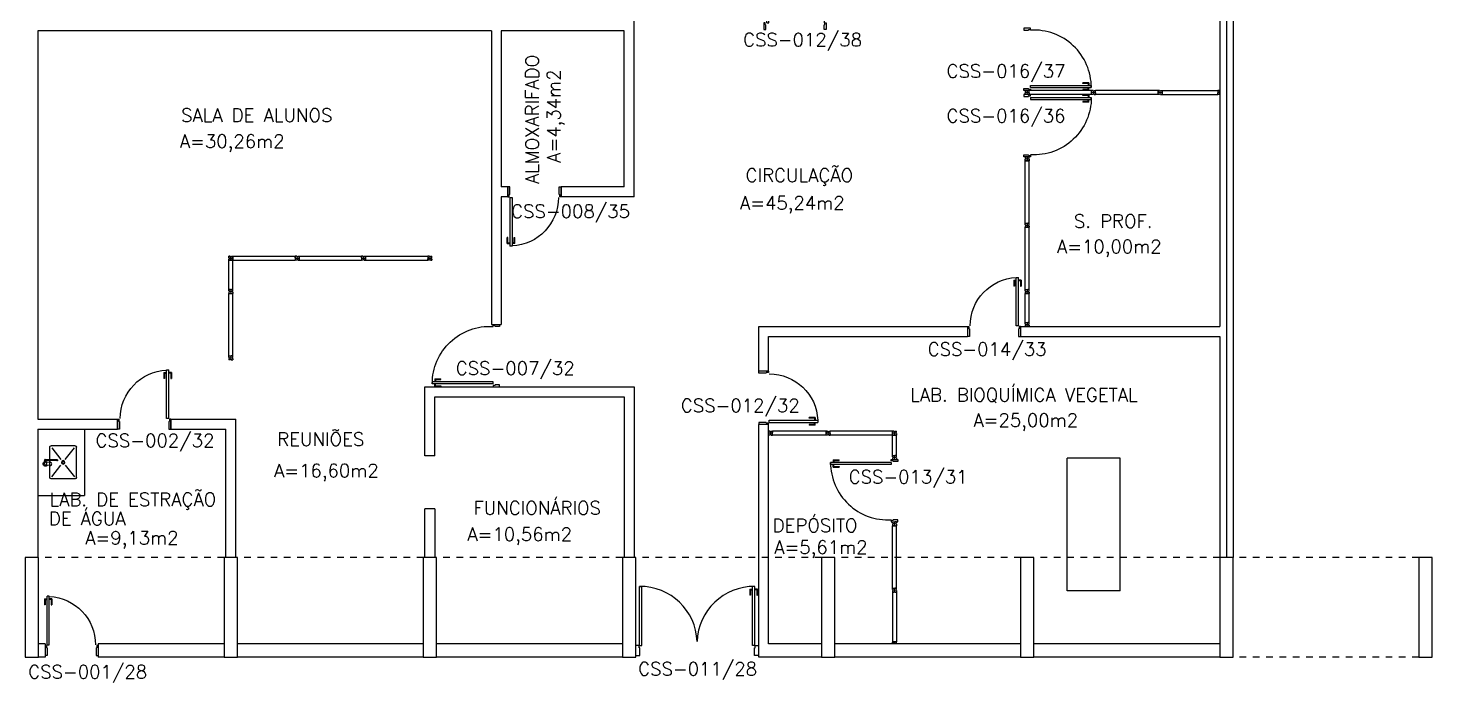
# Model space of a CAD drawing. Extents: x -248 to -11, y 347 to 447.
# Drawn here: x -234.22 to -213.07, y 388.68 to 398.55 of the extents above; entities that cross this region are included whole.
import ezdxf
from ezdxf.enums import TextEntityAlignment as Align

# ---------------------------------------------------------------- set-up
doc = ezdxf.new("R2010")
doc.units = 0
doc.header["$LTSCALE"] = 0.02
doc.header["$MEASUREMENT"] = 0
doc.linetypes.add('HIDDEN2', pattern=[0.1875, 0.125, -0.0625])
doc.layers.get('0').update_dxf_attribs({"linetype": 'CONTINUOUS'})
for name, color, linetype in [('ALV', 2, 'CONTINUOUS'), ('AREA', 2, 'CONTINUOUS'), ('BANC', 2, 'CONTINUOUS'), ('DIV', 2, 'CONTINUOUS'), ('EQUIP', 1, 'CONTINUOUS'), ('ESQ', 1, 'CONTINUOUS'), ('ESTR', 3, 'CONTINUOUS'), ('PROJ', 1, 'HIDDEN2'), ('TEXTO', 2, 'CONTINUOUS'), ('TEXTO-ENDEREÇO', 2, 'CONTINUOUS')]:
    doc.layers.add(name, color=color, linetype=linetype)
doc.styles.add('UNB-100', font='simplex.shx', dxfattribs={"height": 0.2})
doc.styles.add('UNB-100-1', font='simplex.shx', dxfattribs={"height": 0.2})

# ---------------------------------------------------------------- blocks, each defined once
blk = doc.blocks.new('DIVMT-SSS')
for p, q in [((-0.03, 0.008), (-0.03, 0.03)), ((-0.006, 0.03), (-0.03, 0.03)), ((-0.03, 0.008), (-0.02, 0.008)), ((-0.02, -0.008), (-0.02, 0.008)), ((-0.006, 0.02), (-0.006, 0.03)), ((0.006, 0.02), (-0.006, 0.02)), ((-0.005, 0), (0.005, 0)), ((0.005, 0), (-0.005, 0)), ((0, 0.005), (0, -0.005)), ((0, -0.005), (0, 0.005)), ((0.006, 0.03), (0.03, 0.03)), ((0.006, 0.02), (0.006, 0.03)), ((0.03, 0.008), (0.02, 0.008)), ((0.02, -0.008), (0.02, 0.008)), ((0.03, 0.008), (0.03, 0.03)), ((-0.03, -0.008), (-0.03, -0.03)), ((-0.03, -0.008), (-0.02, -0.008)), ((-0.03, -0.03), (-0.03, -0.97)), ((-0.03, -0.03), (-0.009, -0.03)), ((0.03, -0.03), (-0.03, -0.03)), ((-0.03, -0.03), (-0.006, -0.03)), ((-0.009, -0.03), (-0.027, -0.03)), ((-0.006, -0.02), (-0.006, -0.03)), ((-0.006, -0.02), (0.006, -0.02)), ((-0.006, -0.02), (-0.006, -0.03)), ((0.006, -0.02), (-0.006, -0.02)), ((0.005, -0.03), (-0.005, -0.03)), ((0.006, -0.02), (0.006, -0.03)), ((0.006, -0.02), (0.006, -0.03)), ((0.03, -0.03), (0.006, -0.03)), ((0.03, -0.008), (0.02, -0.008)), ((0.03, -0.008), (0.03, -0.03)), ((0.03, -0.03), (0.03, -0.97)), ((0.03, -0.97), (-0.03, -0.97)), ((-0.006, -0.98), (-0.006, -0.97)), ((-0.006, -0.98), (0.006, -0.98)), ((0.006, -1.001), (-0.006, -1.001)), ((0.005, -0.97), (-0.005, -0.97)), ((0, -0.994), (0, -1.007)), ((0, -1.02), (0, -1.021)), ((0.006, -0.98), (0.006, -0.97))]:
    blk.add_line(p, q)
blk = doc.blocks.new('PE80-SSS')
for p, q in [((0.075, 0), (-0.075, 0)), ((-0.075, -0.03), (-0.075, 0)), ((0.075, 0), (0.075, -0.02)), ((0.777, 0.01), (0.687, 0.01)), ((0.687, 0), (0.687, 0.01)), ((0.777, 0.01), (0.777, -0.03)), ((0.04, -0.03), (-0.075, -0.03)), ((0.075, -0.02), (0.04, -0.02)), ((0.04, -0.03), (0.04, -0.02)), ((0.085, -0.03), (0.817, -0.03)), ((0.085, -0.03), (0.085, -0.065)), ((0.085, -0.065), (0.817, -0.065)), ((0.767, 0), (0.687, 0)), ((0.767, -0.095), (0.687, -0.095)), ((0.687, -0.095), (0.687, -0.105)), ((0.777, -0.105), (0.687, -0.105)), ((0.767, 0), (0.767, -0.03)), ((0.767, -0.095), (0.767, -0.065)), ((0.777, -0.105), (0.777, -0.065)), ((0.817, -0.065), (0.817, -0.03)), ((0.04, -0.771), (-0.075, -0.771)), ((-0.075, -0.771), (-0.075, -0.801)), ((0.075, -0.801), (-0.075, -0.801)), ((0.075, -0.802), (-0.075, -0.802)), ((0.04, -0.771), (0.04, -0.781)), ((0.075, -0.781), (0.04, -0.781)), ((0.075, -0.801), (0.075, -0.781))]:
    blk.add_line(p, q)
blk.add_arc((0.085, -0.03), 0.731, 270, 357.3429)
blk = doc.blocks.new('PILAR-SSS')
blk.add_lwpolyline([(0.003, -42.962), (0.003, -44.462), (0.203, -44.462), (0.203, -42.962)], close=True)
blk = doc.blocks.new('MDIVMT-SSS')
for p, q in [((-0.03, 0.03), (-0.03, 0.006)), ((-0.008, 0.03), (-0.03, 0.03)), ((-0.0185, 0.006), (-0.03, 0.006)), ((-0.0185, -0.006), (-0.0185, 0.006)), ((-0.008, 0.03), (-0.008, 0.02)), ((-0.008, 0.02), (0.008, 0.02)), ((-0.0051, 0), (0.0051, 0)), ((-0.0051, 0), (0.0051, 0)), ((0, -0.0051), (0, 0.0051)), ((0, -0.0051), (0, 0.0051)), ((0.008, 0.03), (0.008, 0.02)), ((0.008, 0.03), (0.03, 0.03)), ((0.0205, 0.006), (0.03, 0.006)), ((0.0205, -0.006), (0.0205, 0.006)), ((0.0205, 0.006), (0.03, 0.006)), ((0.0205, -0.006), (0.0205, 0.006)), ((0.03, 0.03), (0.03, -0.03)), ((0.03, 0.03), (0.47, 0.03)), ((0.03, 0.006), (0.03, 0.03)), ((0.03, 0.009), (0.03, 0.027)), ((0.03, 0.005), (0.03, -0.005)), ((0.47, 0.03), (0.47, -0.03)), ((0.4795, 0.006), (0.47, 0.006)), ((0.47, 0.005), (0.47, -0.005)), ((0.4795, -0.006), (0.4795, 0.006)), ((0.4949, 0), (0.5051, 0)), ((0.5051, 0), (0.4949, 0)), ((0.5, -0.0051), (0.5, 0.0051)), ((-0.0185, -0.006), (-0.03, -0.006)), ((-0.03, -0.03), (-0.03, -0.006)), ((-0.008, -0.03), (-0.03, -0.03)), ((-0.008, -0.03), (-0.008, -0.02)), ((-0.008, -0.02), (0.008, -0.02)), ((0.008, -0.03), (0.008, -0.02)), ((0.008, -0.03), (0.03, -0.03)), ((0.0205, -0.006), (0.03, -0.006)), ((0.0205, -0.006), (0.03, -0.006)), ((0.03, -0.006), (0.03, -0.03)), ((0.03, -0.03), (0.03, -0.009)), ((0.03, -0.009), (0.03, -0.027)), ((0.03, -0.03), (0.47, -0.03)), ((0.4795, -0.006), (0.47, -0.006))]:
    blk.add_line(p, q)
blk = doc.blocks.new('PD80-SSS')
at = {"color": 1}
for p, q in [((-0.777, 0.01), (-0.777, -0.03)), ((-0.777, 0.01), (-0.687, 0.01)), ((-0.687, 0), (-0.687, 0.01)), ((-0.777, -0.105), (-0.777, -0.065)), ((-0.777, -0.105), (-0.687, -0.105)), ((-0.767, 0), (-0.767, -0.03)), ((-0.767, 0), (-0.687, 0)), ((-0.767, -0.095), (-0.767, -0.065)), ((-0.767, -0.095), (-0.687, -0.095)), ((-0.687, -0.095), (-0.687, -0.105))]:
    blk.add_line(p, q, dxfattribs=at)
at = {"color": 2}
for p, q in [((-0.075, 0), (0.075, 0)), ((0.075, -0.03), (0.075, 0)), ((-0.817, -0.065), (-0.817, -0.03)), ((-0.085, -0.03), (-0.817, -0.03)), ((-0.085, -0.065), (-0.817, -0.065)), ((-0.085, -0.03), (-0.085, -0.065)), ((-0.075, 0), (-0.075, -0.02)), ((-0.075, -0.02), (-0.04, -0.02)), ((-0.04, -0.03), (-0.04, -0.02)), ((-0.04, -0.03), (0.075, -0.03)), ((-0.075, -0.781), (-0.04, -0.781)), ((-0.075, -0.801), (-0.075, -0.781)), ((-0.075, -0.801), (0.075, -0.801)), ((-0.075, -0.802), (0.075, -0.802)), ((-0.04, -0.771), (0.075, -0.771)), ((-0.04, -0.771), (-0.04, -0.781)), ((0.075, -0.771), (0.075, -0.801))]:
    blk.add_line(p, q, dxfattribs=at)
at = {"color": 1}
blk.add_arc((-0.085, -0.03), 0.731, 182.6571, 270, dxfattribs=at)
blk = doc.blocks.new('INOXA1-P-SSS')
for p, q in [((0.12, 0.23), (0.12, 0.047)), ((0.22, 0.25), (0.14, 0.25)), ((0.15, 0.22), (0.287, 0.043)), ((0.5, 0.25), (0.22, 0.25)), ((0.353, 0.043), (0.49, 0.22)), ((0.52, 0.23), (0.52, -0.23)), ((0.043, 0.008), (0.043, -0.022)), ((0.062, 0.04), (0.071, 0.04)), ((0.131, 0.048), (0.076, 0.043)), ((0.131, -0.002), (0.076, 0.003)), ((0.22, -0.027), (0.054, -0.027)), ((0.22, -0.037), (0.054, -0.037)), ((0.063, -0.003), (0.063, -0.021)), ((0.12, -0.001), (0.12, -0.027)), ((0.12, -0.037), (0.12, -0.23)), ((0.15, -0.22), (0.287, -0.043)), ((0.231, -0.027), (0.22, -0.027)), ((0.231, -0.037), (0.22, -0.037)), ((0.353, -0.043), (0.49, -0.22)), ((0.22, -0.25), (0.14, -0.25)), ((0.5, -0.25), (0.22, -0.25))]:
    blk.add_line(p, q)
blk.add_lwpolyline([(0.076, 0.003), (0.072, 0.004), (0.069, 0.009), (0.067, 0.015), (0.066, 0.023), (0.067, 0.031), (0.069, 0.037), (0.072, 0.042), (0.076, 0.043)])
blk.add_lwpolyline([(0.131, 0.048), (0.137, 0.046), (0.143, 0.041), (0.147, 0.033), (0.148, 0.023), (0.147, 0.013), (0.143, 0.006), (0.137, 0), (0.131, -0.002), (0.125, 0), (0.119, 0.006), (0.115, 0.013), (0.114, 0.023), (0.115, 0.033), (0.119, 0.041), (0.125, 0.046)], close=True)
for radius in [0.0266, 0.0163]:
    blk.add_circle((0.32, 0), radius)
for centre, radius, start, end in [((0.14, 0.23), 0.02, 90, 180), ((0.5, 0.23), 0.02, 360, 90), ((0.054, 0.023), 0.0349, 36.1705, 252.2568), ((0.054, 0.023), 0.0189, 62.7367, 235.7375), ((0.073, -0.003), 0.01, 102.8285, 180), ((0.054, 0.023), 0.0349, 285.5373, 323.9987), ((0.054, -0.032), 0.0145, 20.161, 339.839), ((0.054, -0.032), 0.005, 90.0037, 269.9963), ((0.231, -0.032), 0.00738, 222.6559, 137.3441), ((0.231, -0.032), 0.005, 269.9935, 90.0065), ((0.14, -0.23), 0.02, 180, 270), ((0.5, -0.23), 0.02, 270, 360)]:
    blk.add_arc(centre, radius, start, end)
blk = doc.blocks.new('PDV2D-SSS')
for p, q in [((-0.148, 0.925), (-0.108, 0.925)), ((-0.148, 0.925), (-0.148, 0.835)), ((-0.138, 0.915), (-0.108, 0.915)), ((-0.138, 0.915), (-0.138, 0.835)), ((-0.106, 0.965), (-0.076, 0.965)), ((-0.106, 0.05), (-0.106, 0.965)), ((-0.076, 0.05), (-0.076, 0.965)), ((-0.034, 0.925), (-0.074, 0.925)), ((-0.044, 0.915), (-0.074, 0.915)), ((-0.044, 0.915), (-0.044, 0.835)), ((-0.034, 0.925), (-0.034, 0.835)), ((-0.138, 0.835), (-0.148, 0.835)), ((-0.044, 0.835), (-0.034, 0.835)), ((-0.95, 0.05), (-0.97, 0.05)), ((-0.97, 0.05), (-0.97, 0.035)), ((-0.97, 0.035), (-0.97, -0.035)), ((-0.95, 0.02), (-0.95, 0.05)), ((-0.95, 0.02), (-0.94, 0.02)), ((-0.94, -0.05), (-0.94, 0.02)), ((-0.076, 0.05), (-0.106, 0.05)), ((-0.051, 0.02), (-0.061, 0.02)), ((-0.061, -0.05), (-0.061, 0.02)), ((-0.051, 0.05), (-0.031, 0.05)), ((-0.051, 0.02), (-0.051, 0.05)), ((-0.031, 0.05), (-0.031, -0.05)), ((-0.97, -0.035), (-0.97, -0.05)), ((-0.97, -0.05), (-0.94, -0.05)), ((-0.031, -0.05), (-0.061, -0.05))]:
    blk.add_line(p, q)
at = {"color": 1}
blk.add_arc((-0.076, 0.1), 0.865, 90, 183.3214, dxfattribs=at)
blk = doc.blocks.new('MTINI-SSS')
for p, q in [((-0.03, 0.008), (-0.03, 0.028)), ((-0.03, 0.028), (-0.008, 0.028)), ((-0.03, 0.008), (-0.02, 0.008)), ((-0.02, 0), (-0.02, 0.008)), ((-0.001, 0), (-0.02, 0)), ((-0.008, 0.019), (-0.008, 0.028)), ((0.008, 0.019), (-0.008, 0.019)), ((0.005, 0), (-0.005, 0)), ((0.02, 0), (-0.001, 0)), ((0, -0.005), (0, 0.005)), ((0.008, 0.019), (0.008, 0.028)), ((0.03, 0.028), (0.008, 0.028)), ((0.03, 0.008), (0.02, 0.008)), ((0.02, 0), (0.02, 0.008)), ((0.03, 0.008), (0.03, 0.028))]:
    blk.add_line(p, q)
blk = doc.blocks.new('MTT-SSS')
for p, q in [((-0.008, 0.03), (-0.03, 0.03)), ((-0.03, 0.03), (-0.03, 0.006)), ((-0.0185, 0.006), (-0.03, 0.006)), ((-0.0185, -0.006), (-0.0185, 0.006)), ((-0.008, 0.03), (-0.008, 0.02)), ((-0.008, 0.02), (0.008, 0.02)), ((-0.0051, 0), (0.0051, 0)), ((0, -0.0051), (0, 0.0051)), ((0.008, 0.03), (0.03, 0.03)), ((0.008, 0.03), (0.008, 0.02)), ((0.0205, -0.006), (0.0205, 0.006)), ((0.0205, 0.006), (0.03, 0.006)), ((0.03, 0.006), (0.03, 0.03)), ((-0.03, -0.03), (-0.03, -0.006)), ((-0.0185, -0.006), (-0.03, -0.006)), ((-0.008, -0.03), (-0.03, -0.03)), ((-0.008, -0.02), (0.008, -0.02)), ((-0.008, -0.03), (-0.008, -0.02)), ((0.008, -0.03), (0.008, -0.02)), ((0.008, -0.03), (0.03, -0.03)), ((0.0205, -0.006), (0.03, -0.006)), ((0.03, -0.006), (0.03, -0.03))]:
    blk.add_line(p, q)

msp = doc.modelspace()

# ---------------------------------------------------------------- linework, layer by layer
at = {"layer": 'ALV'}
for p, q in [((-234.073, 398.504), (-234.073, 392.653)), ((-227.241, 398.504), (-234.073, 398.504)), ((-227.241, 398.504), (-227.241, 394.082)), ((-227.091, 398.504), (-227.091, 396.154)), ((-225.241, 398.504), (-227.091, 398.504)), ((-225.241, 396.154), (-225.241, 398.504)), ((-225.091, 396.004), (-225.091, 398.654)), ((-226.991, 396.154), (-227.091, 396.154)), ((-226.991, 396.004), (-227.091, 396.004)), ((-227.091, 396.004), (-227.091, 394.082)), ((-226.991, 396.154), (-226.991, 396.004)), ((-226.189, 396.154), (-226.189, 396.004)), ((-225.241, 396.154), (-226.189, 396.154)), ((-225.091, 396.004), (-226.189, 396.004)), ((-227.241, 394.082), (-227.091, 394.082)), ((-223.213, 394.048), (-220.067, 394.048)), ((-223.213, 393.377), (-223.213, 394.048)), ((-223.063, 393.898), (-220.067, 393.898)), ((-223.063, 393.377), (-223.063, 393.898)), ((-220.067, 394.048), (-220.067, 393.898)), ((-219.266, 394.048), (-216.266, 394.048)), ((-219.266, 394.048), (-219.266, 393.898)), ((-219.266, 393.898), (-216.266, 393.898)), ((-223.063, 393.377), (-223.213, 393.377)), ((-228.241, 393.142), (-225.091, 393.142)), ((-228.241, 392.103), (-228.241, 393.142)), ((-225.091, 393.142), (-225.091, 390.567)), ((-228.091, 392.992), (-225.241, 392.992)), ((-228.091, 392.103), (-228.091, 392.992)), ((-225.241, 392.992), (-225.241, 390.567)), ((-234.073, 392.653), (-232.873, 392.653)), ((-232.873, 392.503), (-232.873, 392.653)), ((-232.071, 392.503), (-232.071, 392.653)), ((-232.071, 392.653), (-231.091, 392.653)), ((-231.091, 390.567), (-231.091, 392.653)), ((-234.073, 392.503), (-232.873, 392.503)), ((-234.073, 392.503), (-234.073, 390.567)), ((-232.071, 392.503), (-231.241, 392.503)), ((-231.241, 390.567), (-231.241, 392.503)), ((-223.213, 389.067), (-223.213, 392.575)), ((-223.063, 392.575), (-223.213, 392.575)), ((-223.063, 389.267), (-223.063, 392.575)), ((-228.091, 392.103), (-228.241, 392.103)), ((-228.091, 391.301), (-228.241, 391.301)), ((-228.241, 390.567), (-228.241, 391.301)), ((-228.091, 391.301), (-228.091, 390.567)), ((-233.966, 389.267), (-234.066, 389.267)), ((-233.966, 389.267), (-233.966, 389.067)), ((-233.165, 389.267), (-233.165, 389.067)), ((-231.266, 389.267), (-233.165, 389.267)), ((-228.266, 389.267), (-231.066, 389.267)), ((-225.266, 389.267), (-228.066, 389.267)), ((-222.266, 389.267), (-223.063, 389.267)), ((-219.266, 389.267), (-222.066, 389.267)), ((-216.266, 389.267), (-219.066, 389.267)), ((-233.966, 389.067), (-234.066, 389.067)), ((-231.266, 389.067), (-233.165, 389.067)), ((-228.266, 389.067), (-231.066, 389.067)), ((-225.266, 389.067), (-228.066, 389.067)), ((-222.266, 389.067), (-223.213, 389.067)), ((-219.266, 389.067), (-222.066, 389.067)), ((-216.266, 389.067), (-219.066, 389.067))]:
    msp.add_line(p, q, dxfattribs=at)
at = {"layer": 'BANC'}
for p, q in [((-233.373, 392.503), (-233.373, 391.503)), ((-217.766, 392.067), (-218.566, 392.067)), ((-218.566, 390.067), (-218.566, 392.067)), ((-217.766, 390.067), (-217.766, 392.067)), ((-234.073, 391.503), (-233.373, 391.503)), ((-217.766, 390.067), (-218.566, 390.067))]:
    msp.add_line(p, q, dxfattribs=at)
at = {"layer": 'DIV'}
for p, q in [((-217.171, 397.577), (-217.161, 397.577)), ((-217.166, 397.572), (-217.166, 397.582)), ((-217.145, 397.571), (-217.145, 397.583)), ((-217.145, 397.583), (-217.136, 397.583)), ((-217.145, 397.571), (-217.136, 397.571)), ((-217.144, 397.572), (-217.144, 397.582)), ((-217.144, 397.582), (-217.137, 397.582)), ((-217.144, 397.572), (-217.137, 397.572)), ((-217.137, 397.582), (-217.137, 397.572)), ((-217.136, 397.607), (-216.296, 397.607)), ((-217.136, 397.607), (-217.136, 397.547)), ((-217.136, 397.582), (-217.136, 397.572)), ((-217.136, 397.568), (-217.136, 397.55)), ((-217.136, 397.547), (-217.136, 397.568)), ((-217.136, 397.547), (-216.296, 397.547)), ((-216.296, 397.607), (-216.296, 397.547)), ((-216.286, 397.583), (-216.296, 397.583)), ((-216.296, 397.582), (-216.296, 397.572)), ((-216.286, 397.571), (-216.296, 397.571)), ((-216.286, 397.571), (-216.286, 397.583)), ((-216.266, 397.584), (-216.266, 397.57)), ((-219.196, 394.546), (-219.136, 394.546)), ((-219.196, 394.108), (-219.196, 394.546)), ((-219.136, 394.108), (-219.136, 394.546)), ((-219.196, 394.108), (-219.172, 394.108)), ((-219.196, 394.086), (-219.196, 394.108)), ((-219.196, 394.108), (-219.136, 394.108)), ((-219.196, 394.086), (-219.186, 394.086)), ((-219.196, 394.07), (-219.186, 394.07)), ((-219.196, 394.07), (-219.196, 394.048)), ((-219.186, 394.086), (-219.186, 394.07)), ((-219.172, 394.099), (-219.172, 394.108)), ((-219.172, 394.099), (-219.172, 394.108)), ((-219.172, 394.099), (-219.16, 394.099)), ((-219.16, 394.099), (-219.172, 394.099)), ((-219.171, 394.108), (-219.161, 394.108)), ((-219.171, 394.078), (-219.161, 394.078)), ((-219.161, 394.078), (-219.171, 394.078)), ((-219.166, 394.083), (-219.166, 394.073)), ((-219.166, 394.073), (-219.166, 394.083)), ((-219.16, 394.099), (-219.16, 394.108)), ((-219.136, 394.108), (-219.16, 394.108)), ((-219.16, 394.099), (-219.16, 394.108)), ((-219.157, 394.108), (-219.139, 394.108)), ((-219.136, 394.108), (-219.157, 394.108)), ((-219.136, 394.086), (-219.146, 394.086)), ((-219.146, 394.086), (-219.146, 394.07)), ((-219.136, 394.07), (-219.146, 394.07)), ((-219.136, 394.086), (-219.136, 394.108)), ((-219.136, 394.07), (-219.136, 394.048)), ((-219.172, 394.048), (-219.196, 394.048)), ((-219.172, 394.058), (-219.16, 394.058)), ((-219.172, 394.058), (-219.172, 394.048)), ((-219.16, 394.058), (-219.16, 394.048)), ((-219.16, 394.048), (-219.136, 394.048)), ((-223.063, 392.451), (-223.063, 392.475)), ((-223.041, 392.475), (-223.063, 392.475)), ((-223.054, 392.451), (-223.063, 392.451)), ((-223.054, 392.439), (-223.063, 392.439)), ((-223.063, 392.439), (-223.063, 392.415)), ((-223.041, 392.415), (-223.063, 392.415)), ((-223.054, 392.439), (-223.054, 392.451)), ((-223.053, 392.445), (-223.054, 392.445)), ((-223.041, 392.475), (-223.041, 392.465)), ((-223.025, 392.465), (-223.041, 392.465)), ((-223.027, 392.445), (-223.041, 392.445)), ((-223.025, 392.425), (-223.041, 392.425)), ((-223.041, 392.415), (-223.041, 392.425)), ((-223.028, 392.445), (-223.038, 392.445)), ((-223.038, 392.445), (-223.028, 392.445)), ((-223.034, 392.439), (-223.034, 392.452)), ((-223.033, 392.44), (-223.033, 392.45)), ((-223.033, 392.45), (-223.033, 392.44)), ((-223.025, 392.475), (-223.025, 392.465)), ((-223.025, 392.475), (-223.003, 392.475)), ((-223.025, 392.415), (-223.025, 392.425)), ((-223.025, 392.415), (-223.003, 392.415)), ((-223.013, 392.451), (-223.003, 392.451)), ((-223.013, 392.451), (-223.013, 392.439)), ((-223.013, 392.439), (-223.013, 392.451)), ((-223.013, 392.451), (-223.003, 392.451)), ((-223.013, 392.451), (-223.013, 392.439)), ((-223.013, 392.451), (-223.003, 392.451)), ((-223.013, 392.439), (-223.003, 392.439)), ((-223.013, 392.439), (-223.003, 392.439)), ((-223.013, 392.439), (-223.003, 392.439)), ((-222.196, 392.475), (-223.003, 392.475)), ((-223.003, 392.415), (-223.003, 392.475)), ((-223.003, 392.475), (-223.003, 392.451)), ((-223.003, 392.415), (-223.003, 392.475)), ((-223.003, 392.475), (-223.003, 392.454)), ((-223.003, 392.454), (-223.003, 392.472)), ((-223.003, 392.44), (-223.003, 392.45)), ((-223.003, 392.44), (-223.003, 392.45)), ((-223.003, 392.415), (-223.003, 392.439)), ((-222.196, 392.415), (-223.003, 392.415)), ((-222.196, 392.475), (-222.196, 392.451)), ((-222.174, 392.475), (-222.196, 392.475)), ((-222.196, 392.415), (-222.196, 392.475)), ((-222.196, 392.475), (-222.196, 392.454)), ((-222.196, 392.454), (-222.196, 392.472)), ((-222.186, 392.451), (-222.196, 392.451)), ((-222.186, 392.451), (-222.196, 392.451)), ((-222.196, 392.44), (-222.196, 392.45)), ((-222.186, 392.439), (-222.196, 392.439)), ((-222.196, 392.415), (-222.196, 392.439)), ((-222.186, 392.439), (-222.196, 392.439)), ((-222.174, 392.415), (-222.196, 392.415)), ((-222.186, 392.439), (-222.186, 392.451)), ((-222.186, 392.451), (-222.186, 392.439)), ((-222.174, 392.475), (-222.174, 392.465)), ((-222.174, 392.465), (-222.158, 392.465)), ((-222.174, 392.425), (-222.158, 392.425)), ((-222.174, 392.415), (-222.174, 392.425)), ((-222.171, 392.445), (-222.161, 392.445)), ((-222.161, 392.445), (-222.171, 392.445)), ((-222.166, 392.44), (-222.166, 392.45)), ((-222.166, 392.45), (-222.166, 392.44)), ((-222.158, 392.475), (-222.158, 392.465)), ((-222.158, 392.475), (-222.136, 392.475)), ((-222.158, 392.415), (-222.158, 392.425)), ((-222.158, 392.415), (-222.136, 392.415)), ((-222.145, 392.439), (-222.145, 392.451)), ((-222.145, 392.451), (-222.136, 392.451)), ((-222.145, 392.439), (-222.136, 392.439)), ((-222.136, 392.451), (-222.136, 392.475)), ((-222.136, 392.439), (-222.136, 392.415)), ((-221.196, 392.108), (-221.196, 392.415)), ((-221.196, 392.415), (-221.136, 392.415)), ((-221.172, 392.446), (-221.16, 392.446)), ((-221.172, 392.425), (-221.172, 392.415)), ((-221.16, 392.425), (-221.172, 392.425)), ((-221.171, 392.415), (-221.161, 392.415)), ((-221.166, 392.465), (-221.166, 392.466)), ((-221.166, 392.439), (-221.166, 392.453)), ((-221.16, 392.425), (-221.16, 392.415)), ((-221.136, 392.108), (-221.136, 392.415)), ((-221.196, 392.108), (-221.172, 392.108)), ((-221.196, 392.086), (-221.196, 392.108)), ((-221.196, 392.108), (-221.136, 392.108)), ((-221.196, 392.086), (-221.186, 392.086)), ((-221.196, 392.07), (-221.186, 392.07)), ((-221.196, 392.07), (-221.196, 392.048)), ((-221.172, 392.048), (-221.196, 392.048)), ((-221.186, 392.086), (-221.186, 392.07)), ((-221.172, 392.099), (-221.172, 392.108)), ((-221.172, 392.099), (-221.172, 392.108)), ((-221.172, 392.099), (-221.16, 392.099)), ((-221.16, 392.099), (-221.172, 392.099)), ((-221.172, 392.058), (-221.16, 392.058)), ((-221.172, 392.058), (-221.172, 392.048)), ((-221.171, 392.108), (-221.161, 392.108)), ((-221.171, 392.078), (-221.161, 392.078)), ((-221.161, 392.078), (-221.171, 392.078)), ((-221.166, 392.083), (-221.166, 392.073)), ((-221.166, 392.073), (-221.166, 392.083)), ((-221.16, 392.099), (-221.16, 392.108)), ((-221.136, 392.108), (-221.16, 392.108)), ((-221.16, 392.099), (-221.16, 392.108)), ((-221.16, 392.058), (-221.16, 392.048)), ((-221.16, 392.048), (-221.136, 392.048)), ((-221.157, 392.108), (-221.139, 392.108)), ((-221.136, 392.108), (-221.157, 392.108)), ((-221.136, 392.086), (-221.146, 392.086)), ((-221.146, 392.086), (-221.146, 392.07)), ((-221.136, 392.07), (-221.146, 392.07)), ((-221.136, 392.086), (-221.136, 392.108)), ((-221.136, 392.07), (-221.136, 392.048)), ((-221.196, 391.108), (-221.172, 391.108)), ((-221.196, 391.086), (-221.196, 391.108)), ((-221.196, 391.108), (-221.136, 391.108)), ((-221.172, 391.099), (-221.172, 391.108)), ((-221.172, 391.099), (-221.172, 391.108)), ((-221.171, 391.108), (-221.161, 391.108)), ((-221.16, 391.099), (-221.16, 391.108)), ((-221.136, 391.108), (-221.16, 391.108)), ((-221.16, 391.099), (-221.16, 391.108)), ((-221.157, 391.108), (-221.139, 391.108)), ((-221.136, 391.108), (-221.157, 391.108)), ((-221.136, 391.086), (-221.136, 391.108)), ((-221.196, 391.086), (-221.186, 391.086)), ((-221.196, 391.07), (-221.186, 391.07)), ((-221.196, 391.07), (-221.196, 391.048)), ((-221.172, 391.048), (-221.196, 391.048)), ((-221.186, 391.086), (-221.186, 391.07)), ((-221.172, 391.099), (-221.16, 391.099)), ((-221.16, 391.099), (-221.172, 391.099)), ((-221.172, 391.058), (-221.16, 391.058)), ((-221.172, 391.058), (-221.172, 391.048)), ((-221.171, 391.078), (-221.161, 391.078)), ((-221.161, 391.078), (-221.171, 391.078)), ((-221.166, 391.083), (-221.166, 391.073)), ((-221.166, 391.073), (-221.166, 391.083)), ((-221.16, 391.058), (-221.16, 391.048)), ((-221.16, 391.048), (-221.136, 391.048)), ((-221.136, 391.086), (-221.146, 391.086)), ((-221.146, 391.086), (-221.146, 391.07)), ((-221.136, 391.07), (-221.146, 391.07)), ((-221.136, 391.07), (-221.136, 391.048)), ((-221.196, 390.048), (-221.196, 389.297)), ((-221.136, 390.048), (-221.196, 390.048)), ((-221.196, 390.048), (-221.175, 390.048)), ((-221.175, 390.048), (-221.193, 390.048)), ((-221.172, 390.058), (-221.16, 390.058)), ((-221.172, 390.058), (-221.172, 390.048)), ((-221.171, 390.078), (-221.161, 390.078)), ((-221.171, 390.057), (-221.161, 390.057)), ((-221.171, 390.057), (-221.171, 390.049)), ((-221.161, 390.049), (-221.171, 390.049)), ((-221.161, 390.048), (-221.171, 390.048)), ((-221.166, 390.083), (-221.166, 390.073)), ((-221.161, 390.057), (-221.161, 390.049)), ((-221.16, 390.058), (-221.16, 390.048)), ((-221.136, 390.048), (-221.136, 389.297)), ((-221.136, 389.297), (-221.196, 389.297)), ((-221.172, 389.287), (-221.172, 389.297)), ((-221.172, 389.287), (-221.16, 389.287)), ((-221.159, 389.267), (-221.172, 389.267)), ((-221.161, 389.297), (-221.171, 389.297)), ((-221.16, 389.287), (-221.16, 389.297))]:
    msp.add_line(p, q, dxfattribs=at)
at = {"layer": 'ESQ'}
for p, q in [((-216.266, 405.577), (-216.266, 394.048)), ((-216.166, 405.577), (-216.166, 390.567)), ((-216.066, 405.577), (-216.066, 390.567)), ((-216.266, 393.898), (-216.266, 390.567)), ((-225.01, 389.242), (-225.01, 390.132)), ((-225.01, 390.132), (-224.975, 390.132)), ((-224.975, 389.242), (-224.975, 390.132)), ((-223.347, 390.092), (-223.347, 390.002)), ((-223.347, 390.092), (-223.307, 390.092)), ((-223.337, 390.082), (-223.337, 390.002)), ((-223.337, 390.082), (-223.307, 390.082)), ((-223.307, 389.242), (-223.307, 390.132)), ((-223.272, 390.132), (-223.307, 390.132)), ((-223.272, 389.242), (-223.272, 390.132)), ((-223.232, 390.092), (-223.272, 390.092)), ((-223.242, 390.082), (-223.272, 390.082)), ((-223.242, 390.082), (-223.242, 390.002)), ((-223.232, 390.092), (-223.232, 390.002)), ((-223.337, 390.002), (-223.346, 390.002)), ((-223.242, 390.002), (-223.232, 390.002)), ((-225.015, 389.242), (-225.065, 389.242)), ((-225.015, 389.207), (-225.015, 389.242)), ((-225.005, 389.207), (-225.015, 389.207)), ((-225.01, 389.242), (-224.975, 389.242)), ((-225.005, 389.092), (-225.005, 389.207)), ((-223.272, 389.242), (-223.307, 389.242)), ((-223.277, 389.207), (-223.267, 389.207)), ((-223.277, 389.092), (-223.277, 389.207)), ((-223.267, 389.242), (-223.217, 389.242)), ((-223.267, 389.207), (-223.267, 389.242)), ((-223.217, 389.242), (-223.217, 389.092)), ((-223.213, 389.067), (-223.213, 389.267)), ((-225.065, 389.092), (-225.005, 389.092)), ((-223.217, 389.092), (-223.277, 389.092))]:
    msp.add_line(p, q, dxfattribs=at)
for centre, start, end in [((-225, 389.273), 1.9724, 90.6751), ((-223.282, 389.273), 89.3242, 178.029)]:
    msp.add_arc(centre, 0.86, start, end, dxfattribs=at)
at = {"layer": 'PROJ'}
for p, q in [((-231.266, 390.567), (-234.066, 390.567)), ((-228.266, 390.567), (-231.066, 390.567)), ((-225.266, 390.567), (-228.066, 390.567)), ((-222.266, 390.567), (-225.066, 390.567)), ((-219.266, 390.567), (-222.066, 390.567)), ((-216.266, 390.567), (-219.066, 390.567)), ((-213.266, 390.567), (-216.066, 390.567)), ((-213.266, 389.067), (-216.066, 389.067))]:
    msp.add_line(p, q, dxfattribs=at)

# ---------------------------------------------------------------- block references
at = {"layer": 'DIV', "xscale": -1}
for p, rotation in [((-223.167, 398.577), 4.700623890130373e-08), ((-219.166, 397.577), 270.0000000235032), ((-227.166, 393.111), 90.00000004700625)]:
    msp.add_blockref('PDV2D-SSS', p, dxfattribs=dict(at, rotation=rotation))
at = {"layer": 'DIV'}
for name, p, rotation in [('PDV2D-SSS', (-219.166, 397.576), 269.9999999764969), ('DIVMT-SSS', (-218.166, 397.577), 269.9999999764969), ('DIVMT-SSS', (-217.166, 397.577), 269.9999999764969), ('MTINI-SSS', (-216.266, 397.577), 89.99999997649687), ('DIVMT-SSS', (-219.166, 395.576), 179.9999999529938), ('DIVMT-SSS', (-219.166, 394.576), 179.9999999529938), ('DIVMT-SSS', (-231.166, 395.078), 89.99999997649687), ('MDIVMT-SSS', (-231.166, 394.578), 89.99999997649687), ('DIVMT-SSS', (-230.166, 395.078), 89.99999997649687), ('DIVMT-SSS', (-229.166, 395.078), 89.99999997649687), ('DIVMT-SSS', (-231.166, 393.577), 179.9999999764969), ('DIVMT-SSS', (-221.166, 392.445), 269.9999999764969), ('PDV2D-SSS', (-221.166, 392.077), 89.99999997649687), ('DIVMT-SSS', (-221.166, 390.078), 179.9999999764969), ('MTINI-SSS', (-221.166, 389.267), 359.9999999764968)]:
    msp.add_blockref(name, p, dxfattribs=dict(at, rotation=rotation))
for p in [(-219.166, 397.577), (-219.166, 396.577), (-231.166, 395.078), (-228.166, 395.078)]:
    msp.add_blockref('MTT-SSS', p, dxfattribs=at)
at = {"layer": 'EQUIP', "xscale": -1, "rotation": 180.000000188025}
msp.add_blockref('INOXA1-P-SSS', (-234.013, 392.003), dxfattribs=at)
at = {"layer": 'ESQ', "xscale": -1}
for name, p, rotation in [('PE80-SSS', (-226.991, 396.079), 90.00000002350312), ('PE80-SSS', (-219.266, 393.973), 270.0000000235032), ('PE80-SSS', (-232.071, 392.578), 270.0000000235032), ('PE80-SSS', (-223.138, 392.575), 180.0000000470063), ('PD80-SSS', (-233.966, 389.167), 90.00000002350312)]:
    msp.add_blockref(name, p, dxfattribs=dict(at, rotation=rotation))
at = {"layer": 'ESTR'}
for p in [(-234.269, 433.53), (-234.269, 433.53), (-231.269, 433.53), (-228.269, 433.53), (-225.269, 433.53), (-222.269, 433.53), (-219.269, 433.53), (-216.269, 433.53), (-213.269, 433.53)]:
    msp.add_blockref('PILAR-SSS', p, dxfattribs=at)

# ---------------------------------------------------------------- texts
at = {"layer": 'AREA', "style": 'UNB-100'}
msp.add_text('A=4,34m2', height=0.2, rotation=90, dxfattribs=at).set_placement((-226.2, 396.518))
for s, p in [('A=30,26m2', (-231.934, 396.741)), ('A=45,24m2', (-223.495, 395.812)), ('A=10,00m2', (-218.719, 395.155)), ('A=25,00m2', (-219.977, 392.539)), ('A=16,60m2', (-230.515, 391.778)), ('A=9,13m2', (-233.36, 390.765)), ('A=10,56m2', (-227.602, 390.819)), ('A=5,61m2', (-222.978, 390.624))]:
    msp.add_text(s, height=0.2, dxfattribs=at).set_placement(p)
at = {"layer": 'TEXTO', "style": 'UNB-100'}
msp.add_text('ALMOXARIFADO', height=0.2, rotation=90, dxfattribs=at).set_placement((-226.527, 396.199))
for s, p in [('SALA DE ALUNOS', (-231.916, 397.135)), ('CIRCULAÇÃO', (-223.41, 396.229)), ('S. PROF.', (-218.463, 395.536)), ('LAB. BIOQUÍMICA VEGETAL', (-220.931, 392.919)), ('REUNIÕES', (-230.467, 392.252)), ('LAB. DE ESTRAÇÃO', (-233.898, 391.345)), ('DE ÁGUA', (-233.909, 391.055)), ('FUNCIONÁRIOS', (-227.51, 391.216)), ('DEPÓSITO', (-223.002, 390.953))]:
    msp.add_text(s, height=0.2, dxfattribs=at).set_placement(p)
at = {"layer": 'TEXTO-ENDEREÇO', "style": 'UNB-100-1'}
for s, p in [('CSS-012/38', (-222.552, 398.272)), ('CSS-016/37', (-219.486, 397.8)), ('CSS-016/36', (-219.486, 397.124)), ('CSS-008/35', (-226.047, 395.686)), ('CSS-014/33', (-219.771, 393.608)), ('CSS-007/32', (-226.881, 393.321)), ('CSS-012/32', (-223.49, 392.76)), ('CSS-002/32', (-232.309, 392.232)), ('CSS-013/31', (-220.961, 391.684)), ('CSS-011/28', (-224.133, 388.792)), ('CSS-001/28', (-233.323, 388.746))]:
    msp.add_text(s, height=0.2, rotation=360, dxfattribs=at).set_placement(p, align=Align.CENTER)

doc.saveas('drawing.dxf')
